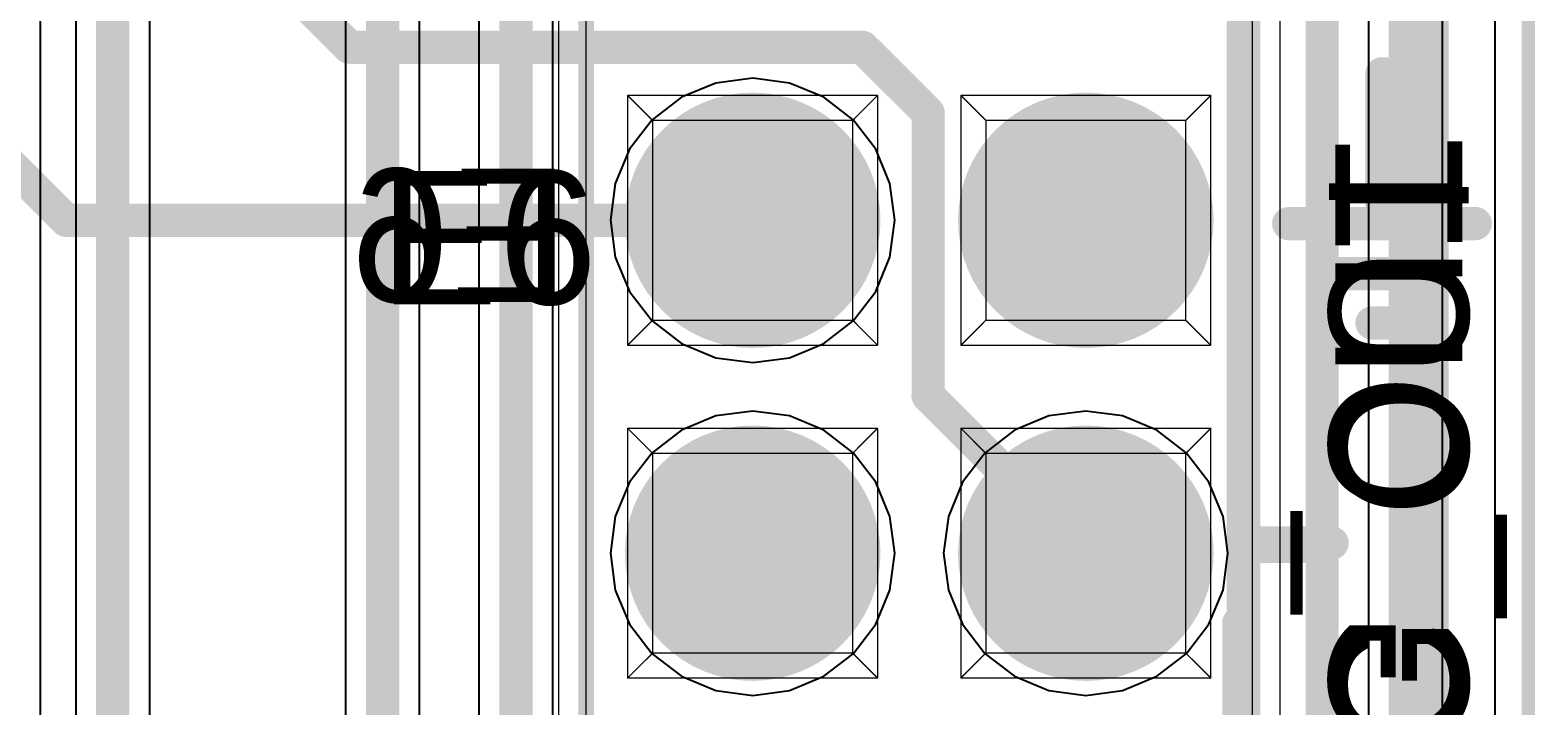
# Model space of a CAD drawing. Header units: millimetres. Extents: x 307 to 423, y 231 to 400.
# Drawn here: x 397.48 to 408.95, y 305.76 to 310.91 of the extents above; entities that cross this region are included whole.
import ezdxf

# ---------------------------------------------------------------- set-up
doc = ezdxf.new("R2010")
doc.units = ezdxf.units.MM
for name, color, linetype in [('BottomLayer', 5, 'Continuous'), ('BottomOverlay', 54, 'Continuous'), ('BottomSolder', 6, 'Continuous'), ('Mechanical1', 6, 'Continuous'), ('Mechanical14', 56, 'Continuous'), ('Mechanical16', 56, 'Continuous'), ('Mechanical2', 216, 'Continuous'), ('MidLayer1', 16, 'Continuous'), ('MidLayer2', 76, 'Continuous'), ('MultiLayer', 9, 'Continuous'), ('PadHoleLayer', 156, 'Continuous'), ('TopLayer', 1, 'Continuous'), ('TopOverlay', 2, 'Continuous'), ('TopSolder', 216, 'Continuous')]:
    doc.layers.add(name, color=color, linetype=linetype)

# ---------------------------------------------------------------- blocks, each defined once
blk = doc.blocks.new('CON_SAMTEC_TSW_135_07_X_D_467')
at = {"layer": 'BottomLayer', "const_width": 0.925}
for points in [[(-20.782, 1.27, 1), (-19.858, 1.27, 1)], [(-18.242, 1.27, 1), (-17.318, 1.27, 1)], [(-20.782, -1.27, 1), (-19.858, -1.27, 1)], [(-18.242, -1.27, 1), (-17.318, -1.27, 1)]]:
    blk.add_lwpolyline(points, format="xyb", close=True, dxfattribs=at)
at = {"layer": 'BottomSolder', "const_width": 0.975}
for points in [[(-20.807, 1.27, 1), (-19.833, 1.27, 1)], [(-18.267, 1.27, 1), (-17.293, 1.27, 1)], [(-20.807, -1.27, 1), (-19.833, -1.27, 1)], [(-18.267, -1.27, 1), (-17.293, -1.27, 1)]]:
    blk.add_lwpolyline(points, format="xyb", close=True, dxfattribs=at)
at = {"layer": 'Mechanical14', "const_width": 0.01}
for points in [[(44.45, 2.54), (-44.45, 2.54)], [(-21.273, 0.318), (-21.273, 2.223)], [(-21.082, 2.032), (-21.273, 2.223)], [(-19.367, 2.223), (-21.273, 2.223)], [(-19.558, 2.032), (-19.367, 2.223)], [(-19.367, 0.318), (-19.367, 2.223)], [(-18.733, 0.318), (-18.733, 2.223)], [(-16.828, 2.223), (-18.733, 2.223)], [(-18.542, 2.032), (-18.733, 2.223)], [(-17.018, 2.032), (-16.828, 2.223)], [(-16.828, 0.318), (-16.828, 2.223)], [(-21.082, 0.508), (-21.082, 2.032)], [(-19.558, 2.032), (-21.082, 2.032)], [(-19.558, 0.508), (-19.558, 2.032)], [(-18.542, 0.508), (-18.542, 2.032)], [(-17.018, 2.032), (-18.542, 2.032)], [(-17.018, 0.508), (-17.018, 2.032)], [(-21.273, 0.318), (-21.082, 0.508)], [(-19.558, 0.508), (-21.082, 0.508)], [(-19.367, 0.318), (-19.558, 0.508)], [(-18.733, 0.318), (-18.542, 0.508)], [(-17.018, 0.508), (-18.542, 0.508)], [(-16.828, 0.318), (-17.018, 0.508)], [(-19.367, 0.318), (-21.273, 0.318)], [(-16.828, 0.318), (-18.733, 0.318)], [(-21.273, -2.223), (-21.273, -0.318)], [(-21.082, -0.508), (-21.273, -0.318)], [(-19.367, -0.318), (-21.273, -0.318)], [(-19.558, -0.508), (-19.367, -0.318)], [(-19.367, -2.223), (-19.367, -0.318)], [(-18.733, -2.223), (-18.733, -0.318)], [(-18.542, -0.508), (-18.733, -0.318)], [(-16.828, -0.318), (-18.733, -0.318)], [(-17.018, -0.508), (-16.828, -0.318)], [(-16.828, -2.223), (-16.828, -0.318)], [(-21.082, -2.032), (-21.082, -0.508)], [(-19.558, -0.508), (-21.082, -0.508)], [(-19.558, -2.032), (-19.558, -0.508)], [(-18.542, -2.032), (-18.542, -0.508)], [(-17.018, -0.508), (-18.542, -0.508)], [(-17.018, -2.032), (-17.018, -0.508)], [(-21.273, -2.223), (-21.082, -2.032)], [(-19.558, -2.032), (-21.082, -2.032)], [(-19.367, -2.223), (-19.558, -2.032)], [(-18.733, -2.223), (-18.542, -2.032)], [(-17.018, -2.032), (-18.542, -2.032)], [(-16.828, -2.223), (-17.018, -2.032)], [(-19.367, -2.223), (-21.273, -2.223)], [(-16.828, -2.223), (-18.733, -2.223)], [(44.45, -2.54), (-44.45, -2.54)]]:
    blk.add_lwpolyline(points, dxfattribs=at)
at = {"layer": 'Mechanical14', "const_width": 0.005}
for points in [[(-21.275, 2.223, 1), (-21.27, 2.223, 1)], [(-21.275, 2.223, 1), (-21.27, 2.223, 1)], [(-21.275, 2.223, 1), (-21.27, 2.223, 1)], [(-19.37, 2.223, 1), (-19.365, 2.223, 1)], [(-19.37, 2.223, 1), (-19.365, 2.223, 1)], [(-19.37, 2.223, 1), (-19.365, 2.223, 1)], [(-18.735, 2.223, 1), (-18.73, 2.223, 1)], [(-18.735, 2.223, 1), (-18.73, 2.223, 1)], [(-18.735, 2.223, 1), (-18.73, 2.223, 1)], [(-16.83, 2.223, 1), (-16.825, 2.223, 1)], [(-16.83, 2.223, 1), (-16.825, 2.223, 1)], [(-16.83, 2.223, 1), (-16.825, 2.223, 1)], [(-21.084, 2.032, 1), (-21.08, 2.032, 1)], [(-21.084, 2.032, 1), (-21.08, 2.032, 1)], [(-21.084, 2.032, 1), (-21.08, 2.032, 1)], [(-19.56, 2.032, 1), (-19.556, 2.032, 1)], [(-19.56, 2.032, 1), (-19.556, 2.032, 1)], [(-19.56, 2.032, 1), (-19.556, 2.032, 1)], [(-18.544, 2.032, 1), (-18.54, 2.032, 1)], [(-18.544, 2.032, 1), (-18.54, 2.032, 1)], [(-18.544, 2.032, 1), (-18.54, 2.032, 1)], [(-17.02, 2.032, 1), (-17.016, 2.032, 1)], [(-17.02, 2.032, 1), (-17.016, 2.032, 1)], [(-17.02, 2.032, 1), (-17.016, 2.032, 1)], [(-21.084, 0.508, 1), (-21.08, 0.508, 1)], [(-21.084, 0.508, 1), (-21.08, 0.508, 1)], [(-21.084, 0.508, 1), (-21.08, 0.508, 1)], [(-19.56, 0.508, 1), (-19.556, 0.508, 1)], [(-19.56, 0.508, 1), (-19.556, 0.508, 1)], [(-19.56, 0.508, 1), (-19.556, 0.508, 1)], [(-18.544, 0.508, 1), (-18.54, 0.508, 1)], [(-18.544, 0.508, 1), (-18.54, 0.508, 1)], [(-18.544, 0.508, 1), (-18.54, 0.508, 1)], [(-17.02, 0.508, 1), (-17.016, 0.508, 1)], [(-17.02, 0.508, 1), (-17.016, 0.508, 1)], [(-17.02, 0.508, 1), (-17.016, 0.508, 1)], [(-21.275, 0.318, 1), (-21.27, 0.318, 1)], [(-21.275, 0.318, 1), (-21.27, 0.318, 1)], [(-21.275, 0.318, 1), (-21.27, 0.318, 1)], [(-19.37, 0.318, 1), (-19.365, 0.318, 1)], [(-19.37, 0.318, 1), (-19.365, 0.318, 1)], [(-19.37, 0.318, 1), (-19.365, 0.318, 1)], [(-18.735, 0.318, 1), (-18.73, 0.318, 1)], [(-18.735, 0.318, 1), (-18.73, 0.318, 1)], [(-18.735, 0.318, 1), (-18.73, 0.318, 1)], [(-16.83, 0.318, 1), (-16.825, 0.318, 1)], [(-16.83, 0.318, 1), (-16.825, 0.318, 1)], [(-16.83, 0.318, 1), (-16.825, 0.318, 1)], [(-21.275, -0.318, 1), (-21.27, -0.318, 1)], [(-21.275, -0.318, 1), (-21.27, -0.318, 1)], [(-21.275, -0.318, 1), (-21.27, -0.318, 1)], [(-19.37, -0.318, 1), (-19.365, -0.318, 1)], [(-19.37, -0.318, 1), (-19.365, -0.318, 1)], [(-19.37, -0.318, 1), (-19.365, -0.318, 1)], [(-18.735, -0.318, 1), (-18.73, -0.318, 1)], [(-18.735, -0.318, 1), (-18.73, -0.318, 1)], [(-18.735, -0.318, 1), (-18.73, -0.318, 1)], [(-16.83, -0.318, 1), (-16.825, -0.318, 1)], [(-16.83, -0.318, 1), (-16.825, -0.318, 1)], [(-16.83, -0.318, 1), (-16.825, -0.318, 1)], [(-21.084, -0.508, 1), (-21.08, -0.508, 1)], [(-21.084, -0.508, 1), (-21.08, -0.508, 1)], [(-21.084, -0.508, 1), (-21.08, -0.508, 1)], [(-19.56, -0.508, 1), (-19.556, -0.508, 1)], [(-19.56, -0.508, 1), (-19.556, -0.508, 1)], [(-19.56, -0.508, 1), (-19.556, -0.508, 1)], [(-18.544, -0.508, 1), (-18.54, -0.508, 1)], [(-18.544, -0.508, 1), (-18.54, -0.508, 1)], [(-18.544, -0.508, 1), (-18.54, -0.508, 1)], [(-17.02, -0.508, 1), (-17.016, -0.508, 1)], [(-17.02, -0.508, 1), (-17.016, -0.508, 1)], [(-17.02, -0.508, 1), (-17.016, -0.508, 1)], [(-21.084, -2.032, 1), (-21.08, -2.032, 1)], [(-21.084, -2.032, 1), (-21.08, -2.032, 1)], [(-21.084, -2.032, 1), (-21.08, -2.032, 1)], [(-19.56, -2.032, 1), (-19.556, -2.032, 1)], [(-19.56, -2.032, 1), (-19.556, -2.032, 1)], [(-19.56, -2.032, 1), (-19.556, -2.032, 1)], [(-18.544, -2.032, 1), (-18.54, -2.032, 1)], [(-18.544, -2.032, 1), (-18.54, -2.032, 1)], [(-18.544, -2.032, 1), (-18.54, -2.032, 1)], [(-17.02, -2.032, 1), (-17.016, -2.032, 1)], [(-17.02, -2.032, 1), (-17.016, -2.032, 1)], [(-17.02, -2.032, 1), (-17.016, -2.032, 1)], [(-21.275, -2.223, 1), (-21.27, -2.223, 1)], [(-21.275, -2.223, 1), (-21.27, -2.223, 1)], [(-21.275, -2.223, 1), (-21.27, -2.223, 1)], [(-19.37, -2.223, 1), (-19.365, -2.223, 1)], [(-19.37, -2.223, 1), (-19.365, -2.223, 1)], [(-19.37, -2.223, 1), (-19.365, -2.223, 1)], [(-18.735, -2.223, 1), (-18.73, -2.223, 1)], [(-18.735, -2.223, 1), (-18.73, -2.223, 1)], [(-18.735, -2.223, 1), (-18.73, -2.223, 1)], [(-16.83, -2.223, 1), (-16.825, -2.223, 1)], [(-16.83, -2.223, 1), (-16.825, -2.223, 1)], [(-16.83, -2.223, 1), (-16.825, -2.223, 1)]]:
    blk.add_lwpolyline(points, format="xyb", close=True, dxfattribs=at)
at = {"layer": 'Mechanical16', "const_width": 0.01}
for points in [[(44.67, 2.75), (-44.67, 2.75)], [(44.67, -2.75), (-44.67, -2.75)]]:
    blk.add_lwpolyline(points, dxfattribs=at)
at = {"layer": 'MidLayer1', "const_width": 0.925}
for points in [[(-20.782, 1.27, 1), (-19.858, 1.27, 1)], [(-18.242, 1.27, 1), (-17.318, 1.27, 1)], [(-20.782, -1.27, 1), (-19.858, -1.27, 1)], [(-18.242, -1.27, 1), (-17.318, -1.27, 1)]]:
    blk.add_lwpolyline(points, format="xyb", close=True, dxfattribs=at)
at = {"layer": 'MidLayer2', "const_width": 0.925}
for points in [[(-20.782, 1.27, 1), (-19.858, 1.27, 1)], [(-18.242, 1.27, 1), (-17.318, 1.27, 1)], [(-20.782, -1.27, 1), (-19.858, -1.27, 1)], [(-18.242, -1.27, 1), (-17.318, -1.27, 1)]]:
    blk.add_lwpolyline(points, format="xyb", close=True, dxfattribs=at)
at = {"layer": 'MultiLayer', "const_width": 0.925}
for points in [[(-20.782, 1.27, 1), (-19.858, 1.27, 1)], [(-18.242, 1.27, 1), (-17.318, 1.27, 1)], [(-20.782, -1.27, 1), (-19.858, -1.27, 1)], [(-18.242, -1.27, 1), (-17.318, -1.27, 1)]]:
    blk.add_lwpolyline(points, format="xyb", close=True, dxfattribs=at)
at = {"layer": 'PadHoleLayer', "const_width": 0.5}
for points in [[(-20.57, 1.27, 1), (-20.07, 1.27, 1)], [(-18.03, 1.27, 1), (-17.53, 1.27, 1)], [(-20.57, -1.27, 1), (-20.07, -1.27, 1)], [(-18.03, -1.27, 1), (-17.53, -1.27, 1)]]:
    blk.add_lwpolyline(points, format="xyb", close=True, dxfattribs=at)
at = {"layer": 'TopLayer', "const_width": 0.925}
for points in [[(-20.782, 1.27, 1), (-19.858, 1.27, 1)], [(-18.242, 1.27, 1), (-17.318, 1.27, 1)], [(-20.782, -1.27, 1), (-19.858, -1.27, 1)], [(-18.242, -1.27, 1), (-17.318, -1.27, 1)]]:
    blk.add_lwpolyline(points, format="xyb", close=True, dxfattribs=at)
at = {"layer": 'TopOverlay', "const_width": 0.12}
for points in [[(44.45, 2.54), (-44.45, 2.54)], [(44.45, -2.54), (-44.45, -2.54)]]:
    blk.add_lwpolyline(points, dxfattribs=at)
at = {"layer": 'TopSolder', "const_width": 0.975}
for points in [[(-20.807, 1.27, 1), (-19.833, 1.27, 1)], [(-18.267, 1.27, 1), (-17.293, 1.27, 1)], [(-20.807, -1.27, 1), (-19.833, -1.27, 1)], [(-18.267, -1.27, 1), (-17.293, -1.27, 1)]]:
    blk.add_lwpolyline(points, format="xyb", close=True, dxfattribs=at)

msp = doc.modelspace()

# ---------------------------------------------------------------- linework, layer by layer
at = {"layer": 'BottomLayer'}
for p, q in [((408.645, 362.036), (408.645, 242.463)), ((397.555, 288.56), (397.555, 320.607)), ((397.825, 320.543), (397.825, 292.951)), ((398.39, 293.068), (398.39, 320.543)), ((402.705, 310.508), (402.443, 310.4)), ((402.986, 310.545), (402.705, 310.508)), ((403.266, 310.508), (402.986, 310.545)), ((403.528, 310.4), (403.266, 310.508)), ((402.443, 310.4), (402.219, 310.227)), ((403.752, 310.227), (403.528, 310.4)), ((402.219, 310.227), (402.047, 310.003)), ((403.925, 310.003), (403.752, 310.227)), ((402.047, 310.003), (401.938, 309.741)), ((404.033, 309.741), (403.925, 310.003)), ((401.938, 309.741), (401.901, 309.461)), ((404.07, 309.461), (404.033, 309.741)), ((401.901, 309.461), (401.938, 309.18)), ((404.033, 309.18), (404.07, 309.461)), ((401.938, 309.18), (402.047, 308.919)), ((403.925, 308.919), (404.033, 309.18)), ((402.047, 308.919), (402.219, 308.694)), ((403.752, 308.694), (403.925, 308.919)), ((402.219, 308.694), (402.443, 308.522)), ((403.528, 308.522), (403.752, 308.694)), ((402.443, 308.522), (402.705, 308.413)), ((403.266, 308.413), (403.528, 308.522)), ((402.705, 308.413), (402.986, 308.376)), ((402.986, 308.376), (403.266, 308.413)), ((402.705, 307.968), (402.443, 307.86)), ((402.986, 308.005), (402.705, 307.968)), ((403.266, 307.968), (402.986, 308.005)), ((403.528, 307.86), (403.266, 307.968)), ((405.245, 307.968), (404.983, 307.86)), ((405.526, 308.005), (405.245, 307.968)), ((405.806, 307.968), (405.526, 308.005)), ((406.068, 307.86), (405.806, 307.968)), ((402.443, 307.86), (402.219, 307.687)), ((403.752, 307.687), (403.528, 307.86)), ((404.983, 307.86), (404.759, 307.687)), ((406.292, 307.687), (406.068, 307.86)), ((402.219, 307.687), (402.047, 307.463)), ((403.925, 307.463), (403.752, 307.687)), ((404.759, 307.687), (404.587, 307.463)), ((406.465, 307.463), (406.292, 307.687)), ((402.047, 307.463), (401.938, 307.201)), ((404.033, 307.201), (403.925, 307.463)), ((404.587, 307.463), (404.478, 307.201)), ((406.573, 307.201), (406.465, 307.463)), ((401.938, 307.201), (401.901, 306.921)), ((404.07, 306.921), (404.033, 307.201)), ((404.478, 307.201), (404.441, 306.921)), ((406.61, 306.921), (406.573, 307.201)), ((401.901, 306.921), (401.938, 306.64)), ((404.033, 306.64), (404.07, 306.921)), ((404.441, 306.921), (404.478, 306.64)), ((406.573, 306.64), (406.61, 306.921)), ((401.938, 306.64), (402.047, 306.379)), ((403.925, 306.379), (404.033, 306.64)), ((404.478, 306.64), (404.587, 306.379)), ((406.465, 306.379), (406.573, 306.64)), ((402.047, 306.379), (402.219, 306.154)), ((403.752, 306.154), (403.925, 306.379)), ((404.587, 306.379), (404.759, 306.154)), ((406.292, 306.154), (406.465, 306.379)), ((402.219, 306.154), (402.443, 305.982)), ((403.528, 305.982), (403.752, 306.154)), ((404.759, 306.154), (404.983, 305.982)), ((406.068, 305.982), (406.292, 306.154)), ((402.443, 305.982), (402.705, 305.873)), ((402.705, 305.873), (402.986, 305.836)), ((402.986, 305.836), (403.266, 305.873)), ((403.266, 305.873), (403.528, 305.982)), ((404.983, 305.982), (405.245, 305.873)), ((405.245, 305.873), (405.526, 305.836)), ((405.526, 305.836), (405.806, 305.873)), ((405.806, 305.873), (406.068, 305.982))]:
    msp.add_line(p, q, dxfattribs=at)
at = {"layer": 'BottomLayer', "const_width": 0.254}
msp.add_lwpolyline([(398.107, 292.951), (398.107, 321.069)], dxfattribs=at)
at = {"layer": 'BottomOverlay', "const_width": 0.254}
for points in [[(407.81, 309.512), (407.81, 310.579)], [(407.074, 309.436), (408.496, 309.436)], [(407.404, 309.055), (408.166, 309.055)], [(407.734, 308.678), (407.886, 308.678)], [(406.845, 306.972), (407.328, 306.972)]]:
    msp.add_lwpolyline(points, dxfattribs=at)
at = {"layer": 'BottomOverlay', "const_width": 0.127}
for points in [[(407.747, 310.579, 1), (407.874, 310.579, 1)], [(407.01, 309.436, 1), (407.137, 309.436, 1)], [(407.747, 309.512, 1), (407.874, 309.512, 1)], [(408.432, 309.436, 1), (408.559, 309.436, 1)], [(407.34, 309.055, 1), (407.467, 309.055, 1)], [(408.102, 309.055, 1), (408.229, 309.055, 1)], [(407.67, 308.678, 1), (407.797, 308.678, 1)], [(407.823, 308.678, 1), (407.95, 308.678, 1)], [(406.781, 306.972, 1), (406.908, 306.972, 1)], [(407.264, 306.972, 1), (407.391, 306.972, 1)]]:
    msp.add_lwpolyline(points, format="xyb", close=True, dxfattribs=at)
at = {"layer": 'Mechanical1', "const_width": 0.1}
msp.add_lwpolyline([(408.9, 242.463), (408.9, 362.036)], dxfattribs=at)
at = {"layer": 'Mechanical2', "const_width": 0.254}
msp.add_lwpolyline([(406.794, 306.998), (407.378, 306.998)], dxfattribs=at)
at = {"layer": 'Mechanical2', "const_width": 0.127}
for points in [[(406.731, 306.998, 1), (406.858, 306.998, 1)], [(407.315, 306.998, 1), (407.442, 306.998, 1)]]:
    msp.add_lwpolyline(points, format="xyb", close=True, dxfattribs=at)
at = {"layer": 'MidLayer1'}
for p, q in [((408.645, 362.036), (408.645, 242.463)), ((402.705, 310.508), (402.443, 310.4)), ((402.986, 310.545), (402.705, 310.508)), ((403.266, 310.508), (402.986, 310.545)), ((403.528, 310.4), (403.266, 310.508)), ((402.443, 310.4), (402.219, 310.227)), ((403.752, 310.227), (403.528, 310.4)), ((402.219, 310.227), (402.047, 310.003)), ((403.925, 310.003), (403.752, 310.227)), ((402.047, 310.003), (401.938, 309.741)), ((404.033, 309.741), (403.925, 310.003)), ((401.938, 309.741), (401.901, 309.461)), ((404.07, 309.461), (404.033, 309.741)), ((401.901, 309.461), (401.938, 309.18)), ((404.033, 309.18), (404.07, 309.461)), ((401.938, 309.18), (402.047, 308.919)), ((403.925, 308.919), (404.033, 309.18)), ((402.047, 308.919), (402.219, 308.694)), ((403.752, 308.694), (403.925, 308.919)), ((402.219, 308.694), (402.443, 308.522)), ((403.528, 308.522), (403.752, 308.694)), ((402.443, 308.522), (402.705, 308.413)), ((403.266, 308.413), (403.528, 308.522)), ((402.705, 308.413), (402.986, 308.376)), ((402.986, 308.376), (403.266, 308.413)), ((402.705, 307.968), (402.443, 307.86)), ((402.986, 308.005), (402.705, 307.968)), ((403.266, 307.968), (402.986, 308.005)), ((403.528, 307.86), (403.266, 307.968)), ((405.245, 307.968), (404.983, 307.86)), ((405.526, 308.005), (405.245, 307.968)), ((405.806, 307.968), (405.526, 308.005)), ((406.068, 307.86), (405.806, 307.968)), ((402.443, 307.86), (402.219, 307.687)), ((403.752, 307.687), (403.528, 307.86)), ((404.983, 307.86), (404.759, 307.687)), ((406.292, 307.687), (406.068, 307.86)), ((402.219, 307.687), (402.047, 307.463)), ((403.925, 307.463), (403.752, 307.687)), ((404.759, 307.687), (404.587, 307.463)), ((406.465, 307.463), (406.292, 307.687)), ((402.047, 307.463), (401.938, 307.201)), ((404.033, 307.201), (403.925, 307.463)), ((404.587, 307.463), (404.478, 307.201)), ((406.573, 307.201), (406.465, 307.463)), ((401.938, 307.201), (401.901, 306.921)), ((404.07, 306.921), (404.033, 307.201)), ((404.478, 307.201), (404.441, 306.921)), ((406.61, 306.921), (406.573, 307.201)), ((401.901, 306.921), (401.938, 306.64)), ((404.033, 306.64), (404.07, 306.921)), ((404.441, 306.921), (404.478, 306.64)), ((406.573, 306.64), (406.61, 306.921)), ((401.938, 306.64), (402.047, 306.379)), ((403.925, 306.379), (404.033, 306.64)), ((404.478, 306.64), (404.587, 306.379)), ((406.465, 306.379), (406.573, 306.64)), ((402.047, 306.379), (402.219, 306.154)), ((403.752, 306.154), (403.925, 306.379)), ((404.587, 306.379), (404.759, 306.154)), ((406.292, 306.154), (406.465, 306.379)), ((402.219, 306.154), (402.443, 305.982)), ((403.528, 305.982), (403.752, 306.154)), ((404.759, 306.154), (404.983, 305.982)), ((406.068, 305.982), (406.292, 306.154)), ((402.443, 305.982), (402.705, 305.873)), ((402.705, 305.873), (402.986, 305.836)), ((402.986, 305.836), (403.266, 305.873)), ((403.266, 305.873), (403.528, 305.982)), ((404.983, 305.982), (405.245, 305.873)), ((405.245, 305.873), (405.526, 305.836)), ((405.526, 305.836), (405.806, 305.873)), ((405.806, 305.873), (406.068, 305.982))]:
    msp.add_line(p, q, dxfattribs=at)
at = {"layer": 'MidLayer2', "const_width": 0.254}
for points in [[(408.166, 244.336), (408.166, 326.302)], [(407.328, 320.256), (407.328, 283.492)], [(406.728, 306.423), (406.728, 317.579)], [(394.755, 312.459), (397.753, 309.461)], [(398.92, 311.773), (399.911, 310.782)], [(399.911, 310.782), (403.822, 310.782)], [(403.822, 310.782), (404.324, 310.281)], [(404.324, 308.123), (404.324, 310.281)], [(397.753, 309.461), (402.986, 309.461)], [(404.324, 308.123), (405.526, 306.921)], [(406.693, 306.388), (406.728, 306.423)], [(406.693, 305.548), (406.693, 306.388)]]:
    msp.add_lwpolyline(points, dxfattribs=at)
at = {"layer": 'MidLayer2', "const_width": 0.127}
for points in [[(399.847, 310.782, 1), (399.974, 310.782, 1)], [(399.847, 310.782, 1), (399.974, 310.782, 1)], [(403.759, 310.782, 1), (403.886, 310.782, 1)], [(403.759, 310.782, 1), (403.886, 310.782, 1)], [(404.26, 310.281, 1), (404.387, 310.281, 1)], [(404.26, 310.281, 1), (404.387, 310.281, 1)], [(397.689, 309.461, 1), (397.816, 309.461, 1)], [(397.689, 309.461, 1), (397.816, 309.461, 1)], [(402.922, 309.461, 1), (403.049, 309.461, 1)], [(404.26, 308.123, 1), (404.387, 308.123, 1)], [(404.26, 308.123, 1), (404.387, 308.123, 1)], [(405.462, 306.921, 1), (405.589, 306.921, 1)], [(406.629, 306.388, 1), (406.756, 306.388, 1)], [(406.629, 306.388, 1), (406.756, 306.388, 1)], [(406.664, 306.423, 1), (406.791, 306.423, 1)], [(406.664, 306.423, 1), (406.791, 306.423, 1)]]:
    msp.add_lwpolyline(points, format="xyb", close=True, dxfattribs=at)
at = {"layer": 'TopLayer'}
for p, q in [((408.645, 362.036), (408.645, 242.463)), ((408.245, 242.99), (408.245, 349.953)), ((399.882, 324.574), (399.882, 288.369)), ((400.447, 288.252), (400.447, 324.457)), ((400.898, 322.648), (400.898, 287.328)), ((401.463, 287.211), (401.463, 322.531)), ((407.68, 313.604), (407.68, 291.051)), ((402.705, 310.508), (402.443, 310.4)), ((402.986, 310.545), (402.705, 310.508)), ((403.266, 310.508), (402.986, 310.545)), ((403.528, 310.4), (403.266, 310.508)), ((402.443, 310.4), (402.219, 310.227)), ((403.752, 310.227), (403.528, 310.4)), ((402.219, 310.227), (402.047, 310.003)), ((403.925, 310.003), (403.752, 310.227)), ((402.047, 310.003), (401.938, 309.741)), ((404.033, 309.741), (403.925, 310.003)), ((401.938, 309.741), (401.901, 309.461)), ((404.07, 309.461), (404.033, 309.741)), ((401.901, 309.461), (401.938, 309.18)), ((404.033, 309.18), (404.07, 309.461)), ((401.938, 309.18), (402.047, 308.919)), ((403.925, 308.919), (404.033, 309.18)), ((402.047, 308.919), (402.219, 308.694)), ((403.752, 308.694), (403.925, 308.919)), ((402.219, 308.694), (402.443, 308.522)), ((403.528, 308.522), (403.752, 308.694)), ((402.443, 308.522), (402.705, 308.413)), ((403.266, 308.413), (403.528, 308.522)), ((402.705, 308.413), (402.986, 308.376)), ((402.986, 308.376), (403.266, 308.413)), ((402.705, 307.968), (402.443, 307.86)), ((402.986, 308.005), (402.705, 307.968)), ((403.266, 307.968), (402.986, 308.005)), ((403.528, 307.86), (403.266, 307.968)), ((405.245, 307.968), (404.983, 307.86)), ((405.526, 308.005), (405.245, 307.968)), ((405.806, 307.968), (405.526, 308.005)), ((406.068, 307.86), (405.806, 307.968)), ((402.443, 307.86), (402.219, 307.687)), ((403.752, 307.687), (403.528, 307.86)), ((404.983, 307.86), (404.759, 307.687)), ((406.292, 307.687), (406.068, 307.86)), ((402.219, 307.687), (402.047, 307.463)), ((403.925, 307.463), (403.752, 307.687)), ((404.759, 307.687), (404.587, 307.463)), ((406.465, 307.463), (406.292, 307.687)), ((402.047, 307.463), (401.938, 307.201)), ((404.033, 307.201), (403.925, 307.463)), ((404.587, 307.463), (404.478, 307.201)), ((406.573, 307.201), (406.465, 307.463)), ((401.938, 307.201), (401.901, 306.921)), ((404.07, 306.921), (404.033, 307.201)), ((404.478, 307.201), (404.441, 306.921)), ((406.61, 306.921), (406.573, 307.201)), ((401.901, 306.921), (401.938, 306.64)), ((404.033, 306.64), (404.07, 306.921)), ((404.441, 306.921), (404.478, 306.64)), ((406.573, 306.64), (406.61, 306.921)), ((401.938, 306.64), (402.047, 306.379)), ((403.925, 306.379), (404.033, 306.64)), ((404.478, 306.64), (404.587, 306.379)), ((406.465, 306.379), (406.573, 306.64)), ((402.047, 306.379), (402.219, 306.154)), ((403.752, 306.154), (403.925, 306.379)), ((404.587, 306.379), (404.759, 306.154)), ((406.292, 306.154), (406.465, 306.379)), ((402.219, 306.154), (402.443, 305.982)), ((403.528, 305.982), (403.752, 306.154)), ((404.759, 306.154), (404.983, 305.982)), ((406.068, 305.982), (406.292, 306.154)), ((402.443, 305.982), (402.705, 305.873)), ((402.705, 305.873), (402.986, 305.836)), ((402.986, 305.836), (403.266, 305.873)), ((403.266, 305.873), (403.528, 305.982)), ((404.983, 305.982), (405.245, 305.873)), ((405.245, 305.873), (405.526, 305.836)), ((405.526, 305.836), (405.806, 305.873)), ((405.806, 305.873), (406.068, 305.982))]:
    msp.add_line(p, q, dxfattribs=at)
at = {"layer": 'TopLayer', "const_width": 0.254}
for points in [[(407.963, 349.953), (407.963, 242.99)], [(400.165, 288.252), (400.165, 324.574)], [(401.181, 287.211), (401.181, 322.648)]]:
    msp.add_lwpolyline(points, dxfattribs=at)
at = {"layer": 'TopOverlay', "const_width": 0.254}
for points in [[(407.785, 309.512), (407.785, 310.579)], [(407.074, 309.436), (408.496, 309.436)], [(407.429, 309.055), (408.191, 309.055)], [(407.709, 308.678), (407.861, 308.678)], [(406.821, 306.998), (407.404, 306.998)]]:
    msp.add_lwpolyline(points, dxfattribs=at)
at = {"layer": 'TopOverlay', "const_width": 0.127}
for points in [[(407.721, 310.579, 1), (407.848, 310.579, 1)], [(407.01, 309.436, 1), (407.137, 309.436, 1)], [(407.721, 309.512, 1), (407.848, 309.512, 1)], [(408.432, 309.436, 1), (408.559, 309.436, 1)], [(407.366, 309.055, 1), (407.493, 309.055, 1)], [(408.128, 309.055, 1), (408.255, 309.055, 1)], [(407.645, 308.678, 1), (407.772, 308.678, 1)], [(407.798, 308.678, 1), (407.925, 308.678, 1)], [(406.757, 306.998, 1), (406.884, 306.998, 1)], [(407.34, 306.998, 1), (407.467, 306.998, 1)]]:
    msp.add_lwpolyline(points, format="xyb", close=True, dxfattribs=at)

# ---------------------------------------------------------------- block references
at = {"rotation": 270}
msp.add_blockref('CON_SAMTEC_TSW_135_07_X_D_467', (404.256, 289.141), dxfattribs=at)

# ---------------------------------------------------------------- texts
at = {"layer": 'BottomOverlay', "text_generation_flag": 2}
for s, rotation, p in [('TRIG_OUT', 270, (407.38, 303.226)), ('E6', 360, (401.587, 308.838))]:
    msp.add_text(s, height=1.016, rotation=rotation, dxfattribs=at).set_placement(p)
at = {"layer": 'TopOverlay'}
for s, rotation, p in [('TRIG_OUT', 90, (408.444, 303.2)), ('E6', 360, (400.139, 308.821))]:
    msp.add_text(s, height=1.016, rotation=rotation, dxfattribs=at).set_placement(p)

doc.saveas('drawing.dxf')
